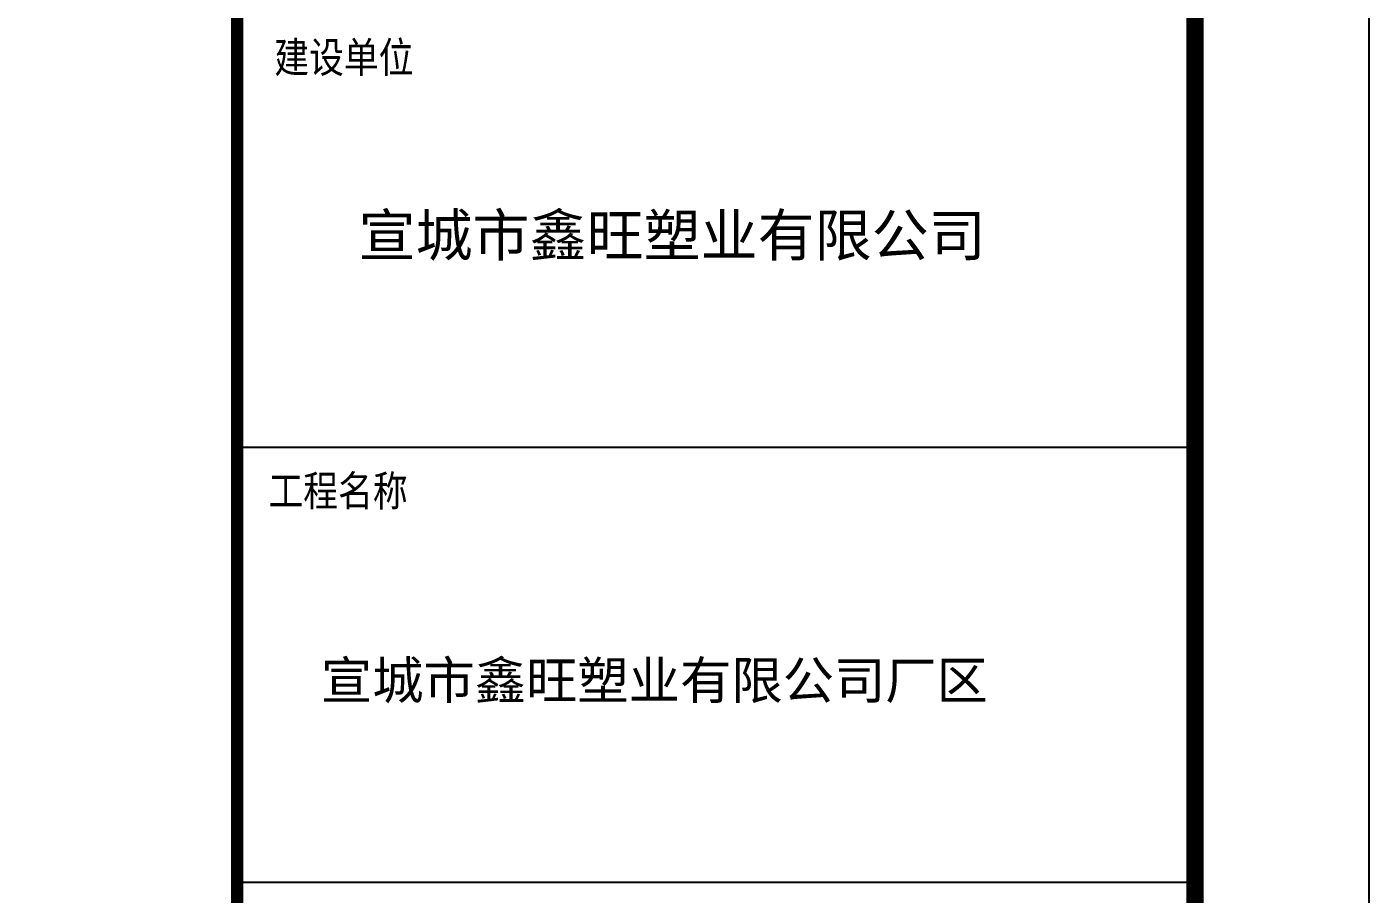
# Model space of a CAD drawing. Extents: x 33088 to 140010, y 13737 to 369010.
# Drawn here: x 99681 to 107388, y 339205 to 344189 of the extents above; entities that cross this region are included whole.
import ezdxf

# ---------------------------------------------------------------- set-up
doc = ezdxf.new("R2010")
doc.units = 0
doc.header["$LTSCALE"] = 1000
doc.header["$MEASUREMENT"] = 0
for name, color, linetype in [('1', 7, 'CONTINUOUS'), ('PP-PM-TK', 7, 'CONTINUOUS'), ('PUB_TEXT', 7, 'CONTINUOUS'), ('PUB_TITLE', 4, 'CONTINUOUS'), ('TEL_TITLE', 7, 'CONTINUOUS')]:
    doc.layers.add(name, color=color, linetype=linetype)
doc.styles.add('-黑体', font='simhei.ttf', dxfattribs={"width": 0.8})
doc.styles.add('TQ', font='txt.shx', dxfattribs={"width": 0.8, "bigfont": 'hztxt.shx'})

msp = doc.modelspace()

# ---------------------------------------------------------------- linework, layer by layer
at = {"layer": '1'}
for p, q in [((100888.3, 341773.6), (106388.3, 341773.6)), ((100888.3, 339273.6), (106388.3, 339273.6))]:
    msp.add_line(p, q, dxfattribs=at)
at = {"layer": 'PP-PM-TK', "color": 4, "const_width": 70}
msp.add_lwpolyline([(100888.3, 368009.5), (100888.3, 328009.5)], dxfattribs=at)
at = {"layer": 'TEL_TITLE', "color": 4}
msp.add_lwpolyline([(33088.3, 327009.5), (107388.3, 327009.5), (107388.3, 369009.5), (33088.3, 369009.5)], close=True, dxfattribs=at)
at = {"layer": 'TEL_TITLE', "color": 4, "const_width": 100}
msp.add_lwpolyline([(35588.3, 328009.5), (106388.3, 328009.5), (106388.3, 368009.5), (35588.3, 368009.5)], close=True, dxfattribs=at)

# ---------------------------------------------------------------- texts
at = {"layer": 'PUB_TEXT', "color": 2, "style": 'TQ'}
for s, p in [('建设单位', (101101.1, 343906.3)), ('工程名称', (101067.5, 341415.2))]:
    msp.add_text(s, height=200, dxfattribs=at).set_placement(p)
at = {"layer": 'PUB_TITLE', "color": 255, "style": '-黑体'}
for s, height, p in [('宣城市鑫旺塑业有限公司', 240, (101585.3, 342871.5)), ('宣城市鑫旺塑业有限公司厂区', 216, (101368.9, 340325.9))]:
    msp.add_text(s, height=height, dxfattribs=at).set_placement(p)

doc.saveas('drawing.dxf')
